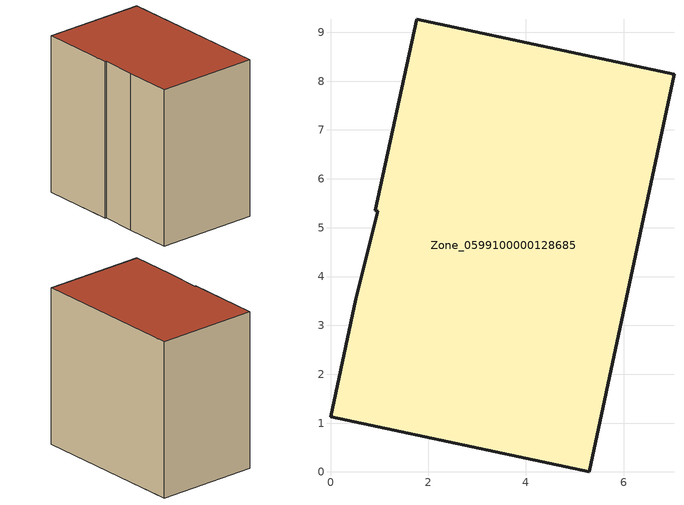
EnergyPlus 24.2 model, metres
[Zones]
Zone_0599100000128685
 floor ground (C_G): 0,1.13 0.52,3.54 0.97,5.34 0.91,5.35 1.76,9.27 7.03,8.14 5.29,0 z0
 wall outside (C_F): 1.76,9.27 0.91,5.35 0.97,5.34 0.52,3.54 0,1.13 5.29,0 7.03,8.14 1.76,9.27 z0:8.18
 roof outside (C_R): 0.52,3.54 0,1.13 5.29,0 7.03,8.14 1.76,9.27 0.91,5.35 0.97,5.34 z8.18
[BUILDING]
Pand.0599100000128685: North Axis=0; Terrain=City; Loads Convergence Tolerance Value=0.04; Temperature Convergence Tolerance Value=0.4; Solar Distribution=FullExterior; Maximum Number of Warmup Days=25; Minimum Number of Warmup Days=1
[Site:Location]
Rotterdam.The.Hague.AP_ZH_NLD Design_Conditions: Latitude=51.96; Longitude=4.45; Time Zone=1; Elevation=-4.5
[SITE:GROUNDTEMPERATURE:BUILDINGSURFACE]
18, 18, 18, 18, 18, 18, 18, 18, 18, 18, 18, 18
[MATERIAL] Thermal Absorptance=0.9; Solar Absorptance=0.7; Visible Absorptance=0.7
Name | Roughness | Thickness | Conductivity | Density | Specific Heat
G.TC.1975-1991 | MediumSmooth | 0.15 | 0.288461 | 540 | 1210
F.TC.1975-1991 | Rough | 0.3 | 0.230769 | 1920 | 840
R.TC.1975-1991 | MediumRough | 0.2 | 0.153846 | 1500 | 1000
[CONSTRUCTION]
C_G: G.TC.1975-1991
C_F: F.TC.1975-1991
C_R: R.TC.1975-1991
[ZONE]
Zone_0599100000128685: Type=1; Multiplier=1; Ceiling Height=Autocalculate; Volume=Autocalculate; Floor Area=autocalculate; Part of Total Floor Area=Yes
[ZONEINFILTRATION:DESIGNFLOWRATE]
Infil_Zone_0599100000128685: Zone or ZoneList or Space or SpaceList=Zone_0599100000128685; Schedule=AlwaysOn; Design Flow Rate Calculation Method=Flow/Area; Flow Rate per Floor Area=0.003; Constant Term Coefficient=1; Temperature Term Coefficient=0; Velocity Term Coefficient=0; Velocity Squared Term Coefficient=0
[HVACTEMPLATE:ZONE:IDEALLOADSAIRSYSTEM]
Zone_0599100000128685: Maximum Heating Supply Air Temperature=50; Minimum Cooling Supply Air Temperature=13; Maximum Heating Supply Air Humidity Ratio=0.0156; Minimum Cooling Supply Air Humidity Ratio=0.0077; Heating Limit=NoLimit; Cooling Limit=NoLimit; Dehumidification Control Type=ConstantSensibleHeatRatio; Cooling Sensible Heat Ratio=0.7; Dehumidification Setpoint=60; Humidification Control Type=None; Humidification Setpoint=30; Outdoor Air Method=None; Outdoor Air Flow Rate per Person=0.00944; Outdoor Air Flow Rate per Zone Floor Area=0; Outdoor Air Flow Rate per Zone=0; Demand Controlled Ventilation Type=None; Outdoor Air Economizer Type=NoEconomizer; Heat Recovery Type=None; Sensible Heat Recovery Effectiveness=0.7; Latent Heat Recovery Effectiveness=0.65
[ZONECONTROL:THERMOSTAT]
ThermostatControl_Zone_0599100000128685: Zone or ZoneList=Zone_0599100000128685; Control Type Schedule=DualSetpointControlType; Control 1=Thermostat_Zone_0599100000128685; Temperature Difference Between Cutout And Setpoint=0
[THERMOSTATSETPOINT:DUALSETPOINT]
Thermostat_Zone_0599100000128685: Heating Setpoint Temperature Schedule=HeatingSetpoint_Zone_0599100000128685; Cooling Setpoint Temperature Schedule=CoolingSetpoint_Zone_0599100000128685
[SCHEDULE:COMPACT]
HeatingSetpoint_Zone_0599100000128685: Through: 12/31, For: AllDays, Until: 24:00, 21
CoolingSetpoint_Zone_0599100000128685: Through: 12/31, For: AllDays, Until: 24:00, 24
DualSetpointControlType: Through: 12/31, For: AllDays, Until: 24:00, 4
AlwaysOn: Through: 12/31, For: AllDays, Until: 24:00, 1
